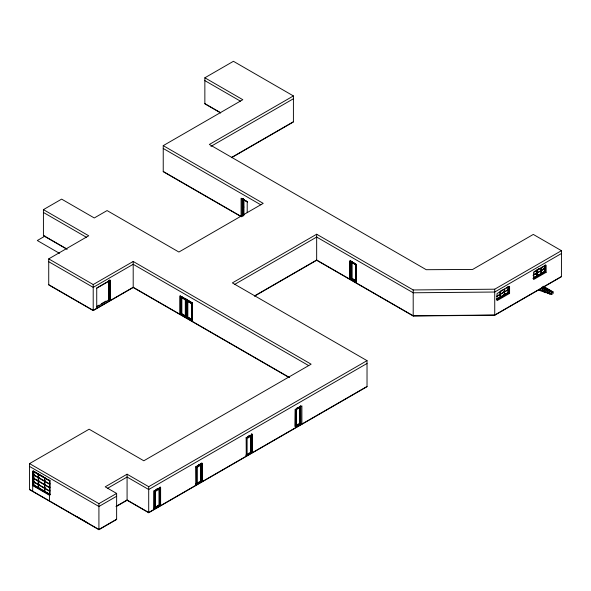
<?xml version="1.0" encoding="UTF-8"?>
<svg xmlns="http://www.w3.org/2000/svg" width="591" height="591" viewBox="0 0 591 591"><rect width="100%" height="100%" fill="white"/><g stroke="black" fill="none" stroke-linecap="round" stroke-linejoin="round"><path stroke-width="0.89" d="M185.943 308.428L185.648 308.679L186.084 308.48M351.394 270.493L351.364 270.043M251.411 444.698L251.308 443.575L251.027 444.927L251.426 444.646M185.544 308.761L185.53 307.608L185.663 308.546M351.401 269.851L351.401 271.033M187.377 300.102L192.363 302.939L192.311 320.64L192.407 302.917M187.473 317.397L192.363 320.248L188.093 317.81M156.549 489.717L158.654 488.484M159.356 505.379L154.554 508.4L154.62 491.055L159.356 488.07L159.577 505.601L160.198 505.312L160.198 487.124M154.606 499.122L155.138 500.259M154.879 499.269L155.152 500.289M155.285 507.255L158.972 505.098M154.554 508.4L158.654 505.785M220.672 112.962L204.855 103.839L204.855 77.79L233.423 61.301L293.409 95.934L293.409 121.975L231.554 157.694M66.473 248.981L43.424 235.676L43.424 209.628L61.627 199.123L94.272 217.968L107.082 210.573L178.903 252.039L263.209 203.363L163.234 145.645L163.234 171.686L240.995 216.579M163.234 145.645L242.805 99.702L204.855 77.79M44.982 236.09L37.307 240.522L59.514 253.347M293.409 95.934L209.347 144.463L426.259 269.703L472.652 269.437L533.296 234.428L561.45 250.68L561.428 276.743L494.733 315.247L413.198 316L316.665 260.276L254.632 296.091M210.935 146.376L293.409 98.756M288.777 377.331L133.197 287.507L93.208 310.593L48.728 284.914L48.728 258.873L88.724 235.779L43.424 209.628M231.554 157.45L293.409 121.739M48.728 258.873L93.208 284.552L133.197 261.458L311.117 364.182L143.812 460.781L89.13 429.206L29.55 463.603L29.55 489.651L98.919 529.699L116.634 519.474L116.634 493.433L105.205 486.836L127.08 474.204L148.703 486.696L367.026 360.65L367.026 386.691L148.703 512.737L127.08 500.252L116.139 506.568M96.54 288.105L109.128 280.836L109.128 300.221L109.756 299.866L109.756 279.757M242.716 216.099L242.207 215.907L242.207 198.62M97.301 306.108L98.874 305.2M101.231 303.84L105.952 301.115M96.924 306.803L108.729 299.992L108.729 280.599M181.282 296.49L181.105 314.094L180.58 313.755L180.484 295.618M187.221 300.125L187.377 317.411M561.45 250.68L494.733 289.198L413.198 289.952L316.665 234.228L232.359 282.904L367.026 360.65M180.957 313.429L179.738 314.139L179.738 295.943L191.979 303.013L191.979 321.201M180.484 313.806L181.518 313.858L180.964 313.533M181.105 314.094L181.592 313.725L181.053 313.481M234.745 284.352L316.665 237.057L413.198 292.781L494.733 292.028L561.45 253.509M180.905 314.05L180.905 296.379L186.187 299.43L186.187 317.101L186.283 299.378L186.113 316.99L186.527 316.746M186.187 317.101L187.022 317.581L187.709 317.256M186.113 316.99L187.635 317.352L187.635 299.807M254.632 295.847L316.665 260.033L413.198 315.764L494.733 315.01L561.428 276.507M351.283 278.701L350.722 279.033L350.781 261.325L356.122 264.354L355.952 281.781M351.253 261.547L350.951 278.886L351.364 278.819L351.364 261.318L351.253 278.789L355.885 281.737M350.877 278.368L349.65 279.078L349.65 260.882L355.885 264.495M350.3 260.601L350.3 278.789L351.364 278.819M356.063 264.376L356.004 282.084L356.004 264.406L350.722 261.355M33.561 470.628L33.155 470.864L33.155 485.314L49.917 494.992L49.917 480.542L48.359 479.641M38.607 477.033L38.201 477.269L33.561 474.595L33.561 471.566L33.975 471.337M33.561 474.595L33.975 474.359M38.607 480.527L38.201 480.764L33.561 478.089L33.561 475.068L33.975 474.832M39.013 474.248L38.607 474.484L38.607 477.506L44.465 480.889L44.872 480.653M33.561 478.089L33.975 477.853M38.607 484.022L38.201 484.258L33.561 481.584L33.561 478.562L33.975 478.326M33.561 475.068L38.201 477.742L39.013 477.269M44.872 484.147L44.465 484.384L38.607 481L38.607 477.979L39.013 477.742M33.561 481.584L33.975 481.347M50.324 494.756L33.561 485.078L33.561 482.057L33.975 481.82M33.561 478.562L38.201 481.237L39.013 480.764M44.872 487.641L44.465 487.878L38.607 484.494L38.607 481.473L39.013 481.237M45.285 477.86L44.872 478.097L44.872 481.126L49.511 483.8L49.917 483.564M33.975 484.842L32.704 485.58L49.467 495.251M33.561 482.057L38.201 484.731L39.013 484.258M38.607 477.979L44.465 481.362L45.285 480.889M39.013 487.752L38.607 487.989L38.607 484.967L39.013 484.731M49.917 487.058L49.511 487.294L44.872 484.62L44.872 481.591L45.285 481.362M49.917 480.542L49.511 480.778L49.467 500.909M38.607 487.523L38.201 487.752L38.201 484.731M38.607 481.473L44.465 484.856L45.285 484.384M49.917 490.552L49.511 490.789L44.872 488.114L44.872 485.093L45.285 484.856M49.917 484.036L49.511 484.273L44.872 481.591M38.607 484.967L44.465 488.351L45.285 487.878M45.285 491.372L44.872 491.609L44.872 488.587L45.285 488.351M49.917 487.531L49.511 487.767L44.872 485.093M44.872 491.136L44.465 491.372L44.465 488.351M49.917 491.025L49.511 491.261L44.872 488.587M49.511 494.283L49.917 494.046M107.547 488.306L127.08 477.033L148.703 489.518L367.026 363.472M29.55 463.603L98.919 503.658L116.634 493.433M116.634 496.255L98.919 506.48L29.55 466.432M116.139 506.324L127.08 500.016L148.703 512.5L367.026 386.455M156.371 489.333L157.9 488.447M200.305 463.965L201.841 463.078L201.841 481.273L200.807 481.318M247.43 436.756L248.959 435.87M296.66 408.307L298.093 407.487M197.941 465.427L200.113 464.171M156.312 489.592L158.395 488.388M197.955 465.545L200.039 464.341M248.833 436.173L250.222 435.368M537.721 269.444L539.288 268.543M503.628 289.295L500.607 291.038L500.607 293.986L500.193 293.749M506.095 287.869L508.363 286.561L508.363 289.509L504.581 291.688L504.175 291.452M533.924 271.801L536.192 270.493M537.906 269.503L539.42 268.632M541.888 267.206L544.909 265.462L544.909 268.41L541.134 270.589L540.721 270.353M159.577 488.1L154.391 490.885L159.688 487.826L159.718 505.519M534.271 274.076L540.928 270.944L540.928 273.892L533.141 278.391M541.482 269.917L543.742 268.61M496.625 296.283L500.4 294.104L500.4 291.156M500.607 293.986L504.382 291.806L504.382 289.597M533.171 275.184L536.946 273.005L536.946 270.057M536.746 272.65L537.153 272.887L540.928 270.708L540.928 267.76M496.625 296.519L500.4 294.34L500.4 297.288L496.625 299.467M499.993 291.659L499.993 293.867L500.607 294.222L504.382 292.043L504.382 294.99L503.975 294.754M503.975 291.57L504.581 291.924L508.363 289.745L508.363 292.693L500.518 297.221M533.171 275.421L536.946 273.241L536.946 276.189L536.539 275.953L536.539 273.005L536.946 273.241M540.521 270.471L541.134 270.826L544.909 268.646L544.909 271.594L541.134 273.773L540.721 273.537L542.989 272.229M534.271 277.26L535.786 276.389M539.007 274.527L536.746 275.834L537.153 276.071L537.153 273.123M496.359 299.319L508.097 292.538L508.097 287.285M533.688 277.763L544.643 271.439L544.643 265.307M496.484 299.386L508.216 292.611L508.216 286.48M533.03 278.287L544.769 271.513L544.769 265.381M116.634 519.238L98.919 529.462L29.55 489.414M497.001 299.726L508.77 292.929L508.77 286.738M533.547 278.62L545.316 271.83L545.316 264.753M509.582 293.402L497.031 300.649L497.031 293.572L509.582 286.325L509.582 293.402L507.95 292.456M546.128 272.303L533.577 279.55L533.577 272.473L546.128 265.226L546.128 272.303L544.503 271.358M299.822 423.503L300.767 423.407M154.074 508.844L154.074 490.656L153.985 508.799L154.569 508.489L154.221 508.038M154.155 508.253L154.487 508.607M159.334 505.364L159.629 504.987L159.208 505.231L159.777 505.556L159.777 487.878M201.42 463.839L201.42 481.51L196.315 484.31L195.865 483.992M246.218 455.203L251.603 452.536L251.544 433.831M195.717 484.805L196.212 484.45L195.798 484.206M250.99 452.344L252.017 452.3L252.017 434.104M538.719 290.137L542.309 288.061L542.309 291.415L540.041 290.107M538.999 289.9L540.514 290.779L544.104 288.704L544.104 292.057L541.075 290.307M542.309 291.415L545.899 289.339L545.899 292.693L542.878 290.942M544.104 292.057L547.694 289.982L547.694 293.335L544.673 291.585M545.899 292.693L549.497 290.617L549.497 293.971L546.468 292.22M547.694 293.335L551.292 291.26L551.292 294.613L553.087 293.572L553.087 291.895L543.24 286.214M549.497 293.971L553.087 291.895M296.778 408.374L300.391 406.32M248.397 436.683L250.54 435.464M299.674 407.502L295.958 409.615L295.936 425.417L299.718 423.267L299.718 407.443L295.936 409.6L295.958 425.35M251.278 451.871L252.497 452.573L252.497 434.385L246.255 437.879L251.559 435.161M198.221 465.656L200.356 464.437M201.095 480.838L202.321 481.547L202.321 463.351L196.072 466.853L201.066 464.031M250.887 436.284L247.104 438.433L247.104 454.257L250.887 452.1L250.887 436.284L250.85 452.085M300.154 414.756L300.154 415.931M295.33 426.503L300.391 423.621L295.094 426.362L295.33 409.201M246.048 455.026L246.499 455.343L251.559 452.462M196.079 484.177L201.42 481.51L201.332 463.787L196.042 466.838L196.138 484.561M181.326 296.571L186.069 299.622M181.326 313.873L186.239 316.754L181.282 313.821M187.591 309.972L187.317 308.502M187.798 301.425L191.469 303.515M187.746 317.145L191.528 319.303L191.528 303.478L187.746 301.329L187.746 317.145L191.521 319.258M544.503 268.174L544.909 268.41M544.503 268.41L544.909 268.646M540.521 270.708L540.928 270.944M536.746 269.703L537.153 269.939L537.153 272.887M540.521 273.655L540.928 273.892M204.855 80.62L240.434 101.157M543.72 286.886L551.292 291.26M543.439 287.123L549.497 290.617M542.398 286.923L547.694 289.982M542.117 287.16L545.899 289.339M542.59 287.832L544.104 288.704M548.263 292.863L551.292 294.613M204.855 103.595L220.672 112.726M507.95 289.272L508.363 289.509M507.95 289.509L508.363 289.745M503.975 291.806L504.382 292.043M504.175 294.636L504.581 294.872L504.581 291.924M500.4 294.34L499.993 294.104L499.993 297.051L500.4 297.288M500.193 296.933L500.607 297.17L500.607 294.222M163.234 148.467L260.83 204.818M351.187 261.421L354.046 263.069M350.914 279.041L350.914 261.495M163.234 171.449L241.785 216.801M43.424 212.457L86.338 237.235M308.724 365.63L133.197 264.288L93.208 287.374L48.728 261.695M184.769 298.507L180.964 296.342L180.964 314.013M187.022 317.581L187.088 299.873L190.893 302.038M187.022 299.91L191.514 302.607M187.177 317.02L187.591 317.256M187.081 317.072L187.643 317.389M43.424 235.44L67.263 249.203M289.575 377.553L133.197 287.27L93.208 310.356L48.728 284.677M109.313 299.644L110.539 300.354L110.539 280.245L96.732 288.216L96.732 308.317M108.316 299.748L108.729 299.992M300.664 423.355L301.89 424.057L301.89 405.869L295.773 409.4L295.773 427.596M299.962 423.429L300.856 423.459L300.767 406.128M251.603 434.865L246.225 437.865L246.314 455.595L245.982 455.233M246.048 437.776L251.404 435.079L251.404 452.588M201.841 463.078L201.753 481.222M195.865 466.75L201.221 464.053L201.221 481.554M160.198 505.312L160.102 487.073M159.385 504.921L160.612 505.63L160.612 487.435L154.428 490.899L154.428 508.57M159.164 505.357L159.577 505.601M33.938 471.315L35.49 472.209M37.048 473.11L38.607 474.012L38.201 474.248L38.201 477.269M40.07 474.854L43.734 476.967M33.561 471.566L49.592 480.727L49.592 494.239M49.467 480.801L32.704 471.123L32.704 491.232M76.557 516.46L87.823 522.961M351.231 261.458L356.151 264.34M351.83 262.544L355.553 264.731L355.553 280.555L351.83 278.368L351.83 262.544L351.859 278.346L355.531 280.481L355.531 264.746M247.459 201.849L243.736 199.662L243.736 215.486M247.407 201.886L243.787 199.765L243.765 215.464M243.847 206.976L243.307 208.143M351.409 278.583L356.388 281.508M541.134 267.642L541.134 270.589M541.134 270.826L541.134 273.773M540.514 289.102L540.514 290.779M536.539 270.56L536.539 272.769M504.581 288.74L504.581 291.688M494.733 289.198L494.733 315.247M413.198 289.952L413.198 316M355.775 264.421L355.775 282.609M351.194 261.082L351.194 278.753M350.781 261.229L350.781 278.996L350.389 278.738L350.389 260.55M316.665 234.228L316.665 260.276M300.435 406.024L300.435 423.703L300.346 405.973M300.235 406.246L300.235 423.747M295.234 409.135L295.234 426.636M251.929 434.053L251.929 452.248M247.208 212.657L247.208 201.738L241.091 198.207L241.091 216.395M246.499 438.034L246.499 455.343M246.381 437.916L246.381 456.112M243.27 199.307L243.27 215.043M243.137 198.576L243.13 215.855M243.093 198.539L243.093 215.863M242.923 198.798L242.923 215.139M242.82 198.613L242.79 215.294M242.687 198.436L242.679 215.634M242.62 198.473L242.62 215.264M242.295 198.569L242.295 215.855M200.645 465.353L200.645 481.037M196.973 467.444L196.973 483.128M196.315 467.008L196.315 484.31M196.138 466.89L196.197 485.078M192.134 303.08L192.134 320.388M187.591 299.585L187.502 317.308M187.118 299.859L187.221 317.633M186.697 299.098L186.608 317.345L186.608 299.149M185.352 300.014L185.352 315.697M181.71 297.827L181.71 313.592M181.518 297.147L181.489 312.078M181.326 297.48L181.326 312.964M181.282 297.406L181.282 312.905M155.034 491.343L155.034 507.167M154.487 490.929L154.487 509.161M148.703 486.696L148.703 512.737M133.197 261.458L133.197 287.507M127.08 474.204L127.08 500.252M98.919 503.658L98.919 529.699M93.208 284.552L93.208 310.593M44.465 477.86L44.465 480.889M44.465 481.362L44.465 484.384M44.465 484.856L44.465 487.878M38.201 477.742L38.201 480.764M38.201 481.237L38.201 484.258M33.643 471.522L33.643 485.034M159.001 489.296L155.27 491.483L155.27 507.3L159.001 505.12L159.001 489.296M200.704 465.257L196.921 467.407L196.921 483.231L200.704 481.074L200.704 465.257M201.139 472.564L200.859 473.901L201.139 472.564M49.71 480.66L33.768 471.448L33.768 484.96L49.71 494.165L49.71 480.66M185.404 299.977L181.681 297.79L181.681 313.614L185.404 315.801L185.404 299.977M250.643 451.96L250.643 436.188L250.628 451.945"/></g></svg>
